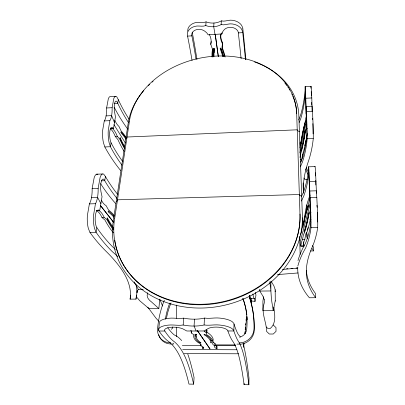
<?xml version="1.0" encoding="UTF-8"?>
<svg xmlns="http://www.w3.org/2000/svg" width="405" height="405" viewBox="0 0 405 405"><rect width="100%" height="100%" fill="white"/><g stroke="black" fill="none" stroke-linecap="round" stroke-linejoin="round"><path stroke-width="0.61" d="M300.383 166.875A322.542 145.03 -14 0 1 302.368 162.299A310.686 178.438 17 0 0 307.172 138.763L307.132 134.349A14.104 0.289 88.5 0 0 306.798 121.672L306.362 111.603A17.187 0.354 88.5 0 1 306.074 106.469A17.182 0.354 88.5 0 1 305.78 98.243L305.37 88.933A13.76 0.268 88.5 0 0 305.087 87.313L305.071 90.32A292.845 184.766 19.3 0 1 300.611 115.091A304.165 151.905 -16.3 0 0 298.748 119.931M309.724 197.701L309.764 190.998A18.63 0.43 88.4 0 1 309.425 181.612L308.929 170.434A14.858 0.324 88.4 0 0 308.554 167.042L308.509 169.609A322.4 173.269 15.7 0 1 303.477 192.223A334.636 139.765 -12.6 0 0 301.811 195.736M312.052 111.142L312.103 106.186A17.207 0.521 88.6 0 1 311.784 97.954L311.303 88.634A13.775 0.395 88.6 0 0 310.913 87.014L310.878 88.214M253.322 315.08L253.338 313.875M297.842 266.044A358.217 128.046 -10.3 0 1 305.557 248.108A345.151 161.134 13.6 0 0 311.015 227.504L311 223.342A15.365 0.349 88.3 0 0 310.645 209.694L310.124 197.63A18.63 0.43 88.4 0 1 309.764 190.998L316.366 190.806A18.655 0.633 88.4 0 0 316.806 197.443L317.409 209.522A15.385 0.511 88.3 0 1 317.743 223.185L317.702 227.347A344.67 162.127 13.4 0 1 311.86 247.997A370.879 133.417 -11.1 0 0 306.641 266.409A276.261 105.006 -9.4 0 0 315.713 297.705L309.395 297.776A278.458 107.371 -9.4 0 1 297.69 267.705M171.892 344.463A699.369 103.594 -82.3 0 1 176.494 350.36A422.435 69.736 -83.9 0 1 188.973 384.102L193.641 384.153A423.119 67.002 -84.2 0 0 181.627 350.376A701.009 99.62 -82.7 0 0 173.77 341.319A296.814 53.222 86 0 1 164.84 331.022L164.562 330.591A10.641 3.696 4 0 1 170.728 327.281A10.641 3.696 4 0 1 182.771 328.825L186.811 331.001L205.517 330.986L206.241 329.807L207.735 328.789A10.727 3.767 2.7 0 1 218.66 327.2A10.727 3.767 2.7 0 1 227.782 330.526L227.858 330.966A300.642 28.699 87.1 0 0 232.814 341.395A721.275 54.71 -86.9 0 1 237.168 350.553A431.502 36.49 -87.7 0 1 244.094 384.669L248.873 384.75L248.979 378.073A431.153 34.172 -88 0 0 243.243 343.713L243.537 343.156M303.461 193.225A250.239 119.222 -13 0 1 303.522 183.323A332.52 150.25 -15 0 1 308.144 162.091A310.245 179.445 16.7 0 0 313.273 138.515L313.278 134.095A14.119 0.425 88.5 0 0 312.959 121.404L312.457 111.324A17.207 0.521 88.6 0 1 312.103 106.186L306.074 106.469L306.094 113.886M244.099 384.699L244.119 383.489M316.31 193.246L316.366 190.806A18.655 0.633 88.4 0 1 315.996 181.405L315.424 170.216A14.879 0.476 88.4 0 0 314.918 166.825M214.782 344.847A22.159 4.501 1.3 0 0 216.872 346.3L216.953 348.923L216.812 348.69A22.194 4.425 1.3 0 1 214.979 345.804L215.045 343.374A22.68 4.703 1.3 0 1 212.767 341.602M216.812 348.69L216.872 346.3M171.199 343.759A699.369 103.594 -82.3 0 0 168.318 341.314A296.465 55.455 85.9 0 1 159.028 331.027L158.588 330.252L159.524 321.833A16.57 5.908 4.1 0 1 168.763 318.279C173.74 317.642 178.732 318.998 183.688 318.138A20.594 7.73 3.6 0 0 194.511 319.186A20.594 7.73 3.6 0 0 204.484 318.062C209.552 318.877 214.625 317.495 219.707 318.092A16.696 6.019 2.7 0 1 232.136 321.621L233.837 323.322L234.029 324.03L233.842 330.961A301.006 26.335 87.2 0 0 238.418 341.4A723.441 50.281 -87.3 0 1 242.433 350.568A432.388 33.514 -88 0 1 248.867 384.715L248.873 384.75M275.268 300.712L273.264 310.67L262.885 310.726L262.921 301.062L263.604 296.799M214.979 345.804A22.721 4.627 1.3 0 1 213.07 342.797A102.576 20.858 3.5 0 0 206.636 334.687L206.92 330.323A24.725 5.609 1.4 0 1 205.831 329.741M203.021 348.882L202.905 346.862M203.042 348.29L203.087 347.1M202.844 348.649A21.941 4.323 2.3 0 0 200.723 345.774L200.789 343.956M200.723 345.774A22.457 4.521 2.3 0 0 198.506 342.777A106.52 22.634 0.1 0 1 193.808 334.692L191.236 332.966L191.332 330.865M115.714 96.299L110.312 96.572A13.208 3.751 85.8 0 0 108.297 98.936L106.601 107.973A16.463 4.911 85.5 0 1 106.08 115.901A16.463 4.911 85.5 0 1 104.277 120.918L102.602 130.658A13.522 3.999 86.4 0 0 103.447 142.783L104.834 146.949A337.664 213.227 -12.6 0 0 119.262 168.824A271.087 115.577 16.5 0 1 120.589 170.53M117.561 194.294A353.499 208.717 -11.4 0 1 105.427 176.529L103.71 174.145A14.231 4.364 88 0 0 100.091 177.527L98.147 188.3A17.795 5.766 87.9 0 1 97.539 197.306A17.795 5.766 87.9 0 1 95.469 203.715L93.54 215.313A14.691 4.647 89 0 0 94.486 228.334L96.066 232.267A381.252 197.351 -9 0 0 112.231 251.576A289.357 97.008 12.9 0 1 117.997 256.755M196.005 59.014A366.95 86.29 89.6 0 0 191.874 35.842L191.697 35.169A7.827 5.872 6.3 0 1 196.491 29.666A7.827 5.872 6.3 0 1 205.264 31.555L206.915 33.038L208.104 34.815L221.899 33.944L221.965 32.724M97.883 174.342A14.21 4.49 88 0 0 94.157 177.729L92.148 188.487A17.769 5.933 87.9 0 1 91.515 197.488A17.774 5.933 87.9 0 1 89.383 203.892L87.384 215.47A14.671 4.779 89 0 0 88.346 228.476L89.966 232.404A379.126 197.407 -8.6 0 0 106.434 251.682A296.328 99.6 13.5 0 1 121.252 269.036A231.933 81.901 12.5 0 1 130.101 299.143L135.974 299.118L136.46 295.093M158.588 330.252L158.866 328.607A16.671 5.791 4 0 1 168.151 325.134C173.163 324.516 178.18 325.853 183.166 325.018A20.726 7.584 3.6 0 0 194.061 326.06A20.726 7.584 3.6 0 0 204.095 324.972L204.484 318.062M192.046 60.426A366.378 89.839 89.7 0 0 187.571 36.116L187.302 34.901L187.647 32.289A12.256 9.194 6.3 0 1 194.759 26.411C198.399 25.237 202.237 27.069 205.796 25.561A15.036 11.72 5 0 0 213.724 26.71A15.036 11.72 5 0 0 221.135 24.558L221.343 20.873C225.109 21.905 228.698 19.582 232.5 20.275A12.266 9.345 2.1 0 1 241.501 25.166L242.706 27.717L242.838 28.952M193.651 384.183L194.066 377.587A421.949 68.293 -84.2 0 0 187.793 354.122M194.511 319.186L194.061 326.06L196.147 330.996M221.343 20.873A14.965 11.745 5 0 1 213.967 23.029L213.724 26.71L214.989 34.379M220.872 34.253A18.23 15.289 2.3 0 0 222.492 42.449L222.046 48.524A77.284 60.203 15.4 0 1 224.583 56.28M222.492 42.449L222.148 47.334A77.137 60.198 15.4 0 1 225.119 57.029M183.166 325.018L183.688 318.138M205.796 25.561L206.074 21.88A14.965 11.74 5.1 0 0 213.967 23.029M172.707 326.992L172.611 328.116L171.28 329.311M243.638 347.404L244.028 343.02M244.868 333.624L245.035 331.746M245.202 329.867L245.425 327.361M245.648 324.856L245.759 323.6M246.037 320.471L246.149 319.216M245.065 333.599L246.685 316.725M137.27 297.71L139.558 300.596L148.984 308.605L158.851 308.544L159.783 299.128L162.542 306.033M212.104 57.009A79.456 64.005 -6.2 0 1 212.448 49.101L210.767 44.353L210.894 43.163A18.103 14.965 10.9 0 0 211.197 41.543M206.92 330.323L206.722 332.085A102.399 21.192 3.6 0 1 213.141 340.322A22.68 4.703 1.3 0 0 212.787 340.828M130.101 299.163L130.607 295.123M251.232 303.355L251.53 300.875M187.657 31.251L188.001 28.628A12.201 9.214 6.3 0 1 195.083 22.736C198.708 21.561 202.535 23.394 206.074 21.88M250.568 300.925L255.034 301.386L255.945 295.139L255.474 292.41M114.64 218.67L129.453 121.085M116.939 198.364A355.509 208.013 -11.2 0 1 104.728 180.706L104.449 180.093A9.087 2.784 88 0 0 101.311 181.43A9.087 2.784 88 0 0 100.951 191.646L102.04 196.708L99.701 210.63L98.739 210.028L97.807 210.16A9.381 2.967 89 0 0 95.241 216.913A9.381 2.967 89 0 0 96.527 227.149L96.841 227.64L96.066 232.267L89.966 232.404M105.427 176.54L104.728 180.711L101.245 180.827M128.496 122.593A319.889 217.475 -15.7 0 1 117.733 103.27L117.496 102.617A8.444 2.329 85.9 0 0 114.812 102.657A8.444 2.329 85.9 0 0 114.524 111.795L115.46 116.797L113.491 128.537L112.671 127.621L111.876 127.383A8.647 2.481 86.5 0 0 109.704 132.506A8.647 2.481 86.5 0 0 110.818 142.266L111.086 142.838L110.433 146.721A339.441 213.101 -13 0 0 122.001 165.174M109.892 120.574A16.483 4.769 85.6 0 0 112.124 107.705L113.759 98.658A13.223 3.645 85.9 0 1 116.848 96.932L118.326 99.746L117.733 103.28L114.164 103.457M299.918 152.71L306.712 119.865M147.541 292.754L147.152 295.564L147.628 297.624A61.216 26.482 -46.6 0 0 151.186 301.664L158.851 308.544M300.368 234.905L300.505 234.379A19.875 2.415 -87.8 0 0 302.14 227.99A20.275 2.506 -87.7 0 0 303.841 221.363A103.741 14.372 -88.9 0 1 308.413 204.677L309.329 199.923A21.804 2.901 -87.3 0 0 310.012 198.308M300.287 241.658L310.038 204.277M310.635 208.043A22.898 3.2 -88 0 0 309.855 212.154L308.833 214.792A88.32 10.738 -87 0 1 304.266 233.123A21.293 2.734 -88.3 0 0 302.54 239.603A20.873 2.627 -88.3 0 0 300.88 245.855L300.743 246.361L302.388 246.432M302.935 246.458L303.077 245.951A20.873 2.703 -88.3 0 1 304.778 239.699A21.293 2.815 -88.3 0 1 306.544 233.219A88.33 11.046 -87 0 0 310.837 216.898M306.808 124.735A21.004 2.658 -86.9 0 0 306.261 128.269L305.365 131.514A82.802 9.006 -86.4 0 1 301.31 151.87A19.531 2.319 -87.3 0 0 299.999 157.565M221.899 33.944L222.487 32.051L223.631 30.38A7.867 5.954 2.1 0 1 231.711 27.398A7.867 5.954 2.1 0 1 238.292 32.218L238.332 32.906A373.233 46.924 89 0 1 241.117 58.776M143.238 289.297L138.292 289.342L137.295 291.023L137.087 292.729M125.783 139.001L126.907 137.994M116.22 201.614L117.784 200.394M117.298 136.323A20.164 7.781 81.7 0 0 112.362 128.496L110.368 128.77A20.144 7.837 81.7 0 1 115.329 136.581L117.298 136.323L119.834 139.3A79.871 26.674 80.2 0 0 124.472 148.493M97.975 210.387L96.355 210.554A21.87 9.355 85.2 0 1 102.004 217.576L104.915 220.001A84.918 31.823 82.3 0 0 113.435 232.819M102.004 217.576L104.131 217.369L107.026 219.793A84.989 31.59 82.3 0 0 113.339 229.924M282.331 269.462L297.756 268.12M286.624 268.804L287.879 268.702M291.028 268.449L292.921 268.297M296.07 268.044L297.958 267.892M277.374 274.605L298.075 272.955M239.294 342.964L243.03 342.412A14.884 14.2 -16.5 0 0 254.021 328.414A107.411 96.618 -38.8 0 0 249.915 298.414A16.635 15.41 -3.8 0 1 249.409 295.584M187.571 36.116L191.874 35.842M238.332 32.906L242.732 32.628A373.835 43.097 88.9 0 1 245.455 59.722M305.152 86.589L311.015 86.29M106.601 107.973L112.124 107.705M305.78 98.243L311.784 97.954M106.08 115.901L111.623 115.638L114.483 122.629M104.277 120.918L109.876 120.66L108.257 130.41A13.537 3.888 86.5 0 0 109.087 142.55L110.433 146.721L104.834 146.949M306.362 111.603L312.457 111.324M110.438 128.668L113.491 128.537M127.033 137.027L297.219 129.808L297.235 130.476L299.406 131.711M307.172 138.758L313.273 138.51M96.522 174.19L102.384 173.988M308.645 166.83L315.055 166.607M307.284 179.309L304.778 179.39A239.401 127.094 -15.2 0 1 303.922 178.003M92.148 188.487L98.147 188.3M309.425 181.612L315.996 181.405M91.515 197.488L97.539 197.306L100.875 203.619M117.506 199.812L299.346 194.527L299.361 195.139L301.679 196.293M89.383 203.892L95.469 203.715M310.124 197.63L316.806 197.443M96.714 210.711L99.701 210.63M211.552 340.443L210.747 340.352A102.399 21.156 3.6 0 0 210.706 339.668M309.881 219.707L311.055 219.677M311.015 227.494L317.702 227.347M310.6 250.963L313.632 250.913L313.445 247.065A259.114 114.802 -11.7 0 1 312.463 245.541M259.509 289.231L259.797 291.063L270.894 290.962L271.32 297.422A23.009 0.962 88.7 0 0 271.527 299.533A84.311 3.427 88.4 0 0 272.13 303.654L273.264 310.67L273.253 308.959M159.038 331.027L164.85 331.022M227.858 330.966L233.842 330.961L233.634 330.166L231.918 328.501A16.802 5.898 2.7 0 0 219.414 325.023C214.296 324.43 209.193 325.777 204.095 324.972M215.141 344.883L235.345 344.923M182.351 345.597L201.184 345.637M214.994 345.662L235.705 345.708M182.685 349.591L236.854 349.753M184.118 353.575L238.611 353.783M306.261 128.269L307.37 128.314M300.282 159.231L301.826 159.292A19.531 2.384 -87.3 0 1 303.406 151.956A82.812 9.264 -86.3 0 0 307.213 133.706M309.855 212.154L311.06 212.205M302.54 239.603L304.778 239.699M300.88 245.855L303.077 245.951M170.768 342.893L166.683 342.301A14.884 13.613 -35.7 0 1 157.596 328.556A107.816 103.437 -2.5 0 1 164.308 300.242M236.965 344.103L241.248 344.118L243.354 343.683A14.808 14.145 -16.6 0 0 254.284 329.741A106.89 96.258 -39 0 0 250.194 299.847A16.559 15.355 -3.7 0 1 249.647 295.594M249.485 298.191L254.553 298.698L255.034 301.386M221.135 24.558C224.917 25.591 228.521 23.272 232.338 23.966A12.322 9.325 2.1 0 1 241.385 28.851L242.595 31.393L242.732 32.628M273.208 324.977L275.992 327.61L276.018 331.356L273.253 334.019L269.32 334.019L266.546 331.361C266.627 322.005 260.901 313.024 264.06 303.709A61.702 14.2 48.7 0 0 264.232 299.589M266.277 326.957L267.908 328.511L270.216 328.511C276.564 323.119 274.722 314.295 273.805 307.081M158.709 321.135L156.219 318.467L147.83 307.208M115.329 136.581L117.885 139.553A79.815 26.872 80.2 0 0 124.138 151.404M113.557 222.223L100.425 205.482L113.557 222.254M210.013 348.902L197.336 330.5L209.942 348.902M259.797 291.063L262.926 296.146L264.232 299.584M271.067 281.111L273.907 285.9L275.111 289.388M113.972 124.659L125.317 142.919M134.146 281.875L138.292 289.342M173.092 343.156L173.537 343.992L171.447 344.139L167.381 343.551A14.808 13.562 -35.9 0 1 158.719 334.793M251.687 301.016L251.176 298.328A42.257 5.189 -84.9 0 1 249.829 295.787M269.786 281.779L270.894 290.962L270.859 281.389M311.222 91.667L311.475 95.833M315.728 297.731L315.525 293.534A274.808 105.897 -9.6 0 1 306.332 270.575M300.09 142.621L300.201 145.749M302.758 217.794L303.097 227.256M303.608 241.76L303.791 246.807M302.849 223.99L302.894 225.241M303.558 243.972L303.644 246.468M296.683 113.425L299.999 214.625A93.889 80.19 -15.3 0 1 214.336 303.765A93.889 80.19 -15.3 0 1 114.812 240.246M300.302 242.18L300.414 245.648M299.578 236.161L300.161 254.441M311.663 102.343L311.708 105.062M275.192 290.628L275.268 301.087M176.484 305.056L176.509 318.31M176.529 327.144L176.55 336.611M308.068 227.534A88.255 11.021 -87 0 1 307.284 230.06M301.442 201.057A336.358 138.976 -12.4 0 1 303.634 196.41A324.066 172.474 15.5 0 0 308.691 173.932L308.782 172.196L310.802 222.674A343.217 162.268 13.8 0 1 305.385 243.471A356.208 129.109 -10.5 0 0 297.984 260.582M304.135 245.926A262.374 116.579 -11.5 0 1 303.512 244.873M307.896 236.464A259.114 114.802 -11.7 0 1 306.529 232.526M304.358 217.495A259.114 114.802 -11.7 0 1 304.378 216.23M313.617 250.887A260.369 114.139 -11.5 0 1 312.002 248.346M307.425 238.697A260.369 114.139 -11.5 0 1 305.902 233.579M304.57 219.1A260.369 114.139 -11.5 0 1 304.768 216.437A347.323 144.307 -13.3 0 1 309.617 196.238A323.61 173.482 15.3 0 0 310.053 195.058M315.298 172.732A9.497 0.304 88.4 0 1 315.515 175.932M315.697 180.402A9.497 0.304 88.4 0 1 315.804 185.004M316.928 205.244A9.821 0.324 88.3 0 1 317.085 207.319M317.323 212.397A9.821 0.324 88.3 0 1 317.479 221.996M301.031 162.04A19.146 2.298 -87.4 0 1 301.158 161.458M301.29 160.927A19.146 2.298 -87.4 0 1 301.826 159.292M306.666 135.877A82.757 9.249 -86.3 0 1 306.494 136.849M305.8 140.56A82.757 9.249 -86.3 0 1 305.567 141.735M305.456 142.307A82.757 9.249 -86.3 0 1 305.223 143.426M304.99 144.509A82.757 9.249 -86.3 0 1 304.757 145.562M299.224 122.507A305.517 151.45 -16.1 0 1 300.743 118.64A294.162 184.366 19.1 0 0 305.233 93.955L305.279 91.601L306.995 134.744A309.182 179.045 17.1 0 1 302.221 158.395A320.993 145.668 -14.2 0 0 300.621 162.086M303.056 131.691A314.371 156.431 -17.2 0 1 305.537 120.822M308.494 172.54A236.652 125.008 -15.3 0 1 306.307 167.614M303.016 156.674A236.652 125.008 -15.3 0 1 302.601 154.502M307.937 174.413A237.654 124.624 -15.1 0 1 305.674 168.951M302.727 157.899A237.654 124.624 -15.1 0 1 302.307 155.155M307.218 209.679A250.239 119.222 -13 0 1 306.17 206.773M307.532 207.183A249.095 119.753 -13.2 0 1 306.636 204.869M303.588 192.157A249.095 119.753 -13.2 0 1 303.183 182.908M312.468 118.432A9.016 0.268 88.5 0 1 312.66 119.602M312.873 123.636A9.016 0.268 88.5 0 1 313.08 133.888M299.948 147.633A18.827 2.121 -86.9 0 0 300.945 141.902A93.307 12.099 -87.7 0 1 305.011 123.004L305.826 117.997A20.255 2.41 -86.5 0 0 306.428 115.962M114.261 215.384A99.169 41.761 88.5 0 0 108.575 210.048L106.044 205.588A20.893 8.464 83.2 0 1 101.351 200.151M114.114 216.341A99.306 41.837 88.5 0 0 108.418 211.015L108.12 211.213L108.267 211.987A99.438 41.912 88.6 0 1 113.967 217.298M96.841 227.64A378.872 198.46 -9.1 0 0 112.899 247.111A288.046 97.959 13.1 0 1 115.43 249.358M136.151 284.943A234.723 83.926 12.6 0 1 135.974 299.118M137.219 290.552A233.67 84.736 12.7 0 1 137.011 292.288M115.546 203.457A280.994 109.684 15.3 0 0 114.154 201.832A353.606 208.109 -10.8 0 1 100.627 183.662M113.486 228.946A84.918 31.529 82.3 0 1 107.183 218.811L107.036 218.032L107.335 217.824A84.853 31.468 82.2 0 0 113.633 227.974M98.516 210.332A21.89 9.29 85.2 0 1 104.131 217.369M196.258 336.985A106.388 22.999 0.1 0 1 195.063 334.211M196.476 334.915A106.444 23.004 0 0 1 196.329 334.211M190.659 330.586A24.497 5.371 2.6 0 1 191.236 332.966M234.044 324.127A299.685 25.986 87.2 0 0 238.58 334.945A665.997 45.886 -87.6 0 1 240.337 336.975M167.736 327.706A295.534 52.529 86 0 0 174.297 334.955A647.195 91.226 -83.3 0 1 181.688 340.615M214.832 343.612A22.159 4.501 1.3 0 1 215.045 343.374M206.833 332.956A24.771 5.523 1.4 0 1 204.14 330.571M165.392 319.201A80.266 76.499 -13.6 0 1 169.71 303.153M166.475 318.193A79.866 76.216 -13.6 0 1 171.031 302.905M239.563 337.228A9.128 8.702 -17.2 0 0 246.766 328.607A80.165 73.042 -35.5 0 0 243.678 300.424A23.915 22.103 -3.9 0 1 242.954 298.45M246.853 314.948A79.78 72.773 -35.7 0 0 243.987 301.846A23.799 22.027 -3.8 0 1 242.863 298.374M247.045 316.715A79.78 72.773 -35.7 0 1 247.258 319.682M254.553 298.698A42.302 4.971 -84.9 0 1 252.887 294.045M300.019 214.027A94.036 80.261 -15.3 0 1 202.075 304.266A94.036 80.261 -15.3 0 1 114.61 218.67M129.423 121.085A84.665 65.073 -11.7 0 1 216.731 56.062A84.665 65.073 -11.7 0 1 296.713 113.425M143.775 90.563A86.346 66.531 -11.7 0 0 128.228 122.993L113.324 220.538A95.869 81.992 -15.3 0 0 202.546 308.023A95.869 81.992 -15.3 0 0 302.368 215.88L298.829 115.248A86.346 66.531 -11.7 0 0 254.613 61.98M148.422 85.566A86.346 66.531 -11.7 0 1 149.784 84.25M152.133 82.109A86.346 66.531 -11.7 0 1 153.095 81.273M284.907 83.055A84.544 65.033 -11.7 0 1 286.791 85.501M287.854 87.019A84.544 65.033 -11.7 0 1 288.532 88.052M289.19 89.095A84.544 65.033 -11.7 0 1 289.823 90.153M291.828 93.95A84.544 65.033 -11.7 0 1 292.339 95.053M292.82 96.167A84.544 65.033 -11.7 0 1 296.703 113.486M275.117 289.393A61.282 15.451 48.6 0 1 275.157 291.757M220.421 47.932A77.147 60.122 15.6 0 1 223.12 56.654M223.626 56.335A77.289 60.168 15.5 0 0 221.079 48.585L220.548 48.215L220.118 48.64A77.294 60.127 15.6 0 1 222.674 56.391M222.385 43.639A18.265 15.294 2.3 0 1 221.095 33.777M192.208 32.187A363.786 85.055 89.4 0 1 196.972 59.5M242.848 28.952A370.54 42.464 88.9 0 1 245.658 57.267A211.531 11.067 87.1 0 0 245.875 59.636M214.118 52.751A79.375 64.005 -6.6 0 1 214.432 48.296M213.212 56.74A79.334 64 -6.4 0 1 213.47 48.352M212.266 56.796A79.299 63.99 -6.3 0 1 212.463 48.904M213.05 56.953A79.491 64.015 -6.4 0 1 213.41 49.045L213.83 48.62L214.372 48.99A79.532 64.02 -6.5 0 0 213.992 56.406M209.314 34.521A18.139 14.965 10.8 0 1 210.767 44.353M126.163 137.401A89.571 35.427 84.3 0 0 121.151 131.043L118.913 126.36A19.475 7.082 80.5 0 1 114.787 120.219M126.041 138.211A89.657 35.498 84.4 0 0 121.019 131.863L120.887 132.688A89.743 35.564 84.4 0 1 125.914 139.026M122.583 161.372A337.643 213.587 -13.2 0 1 111.086 142.838M129.028 119.126A318.345 217.728 -16 0 1 118.326 99.741M127.676 129.134A258.633 122.214 18.2 0 0 125.823 126.451A318.244 217.652 -15.3 0 1 114.372 107.553M124.598 147.663A79.82 26.624 80.2 0 1 119.971 138.464L120.103 137.629A79.775 26.573 80.2 0 0 124.725 146.833M308.559 206.013L308.499 206.687A104.034 14.428 -89 0 0 303.912 223.312L303.877 222.335A103.888 14.398 -88.9 0 1 308.453 205.679L308.559 206.013M308.853 213.091L308.792 213.764A88.249 10.717 -87 0 1 304.231 232.126L304.195 231.133A88.179 10.692 -87 0 0 308.752 212.746L308.853 213.091M300.925 143.208L301.006 143.557A93.494 12.145 -87.7 0 1 305.081 124.699L305.046 123.849A93.403 12.12 -87.7 0 0 300.976 142.727L300.925 143.208M301.199 150.665L301.274 151.03A82.752 8.991 -86.4 0 0 305.329 130.653L305.294 129.792A82.696 8.971 -86.4 0 1 301.244 150.189L301.199 150.665M195.124 334.621L195.089 334.692A106.576 22.639 0.1 0 0 199.721 342.782L200.941 342.812A106.631 22.645 0.1 0 1 196.374 334.692L195.124 334.621M204.095 334.616L204.059 334.687A102.576 20.827 3.6 0 1 210.625 342.797L211.85 342.797A102.576 20.842 3.5 0 0 205.345 334.687L204.095 334.616M218.32 56.472L215.197 34.126L218.3 56.472"/></g></svg>
